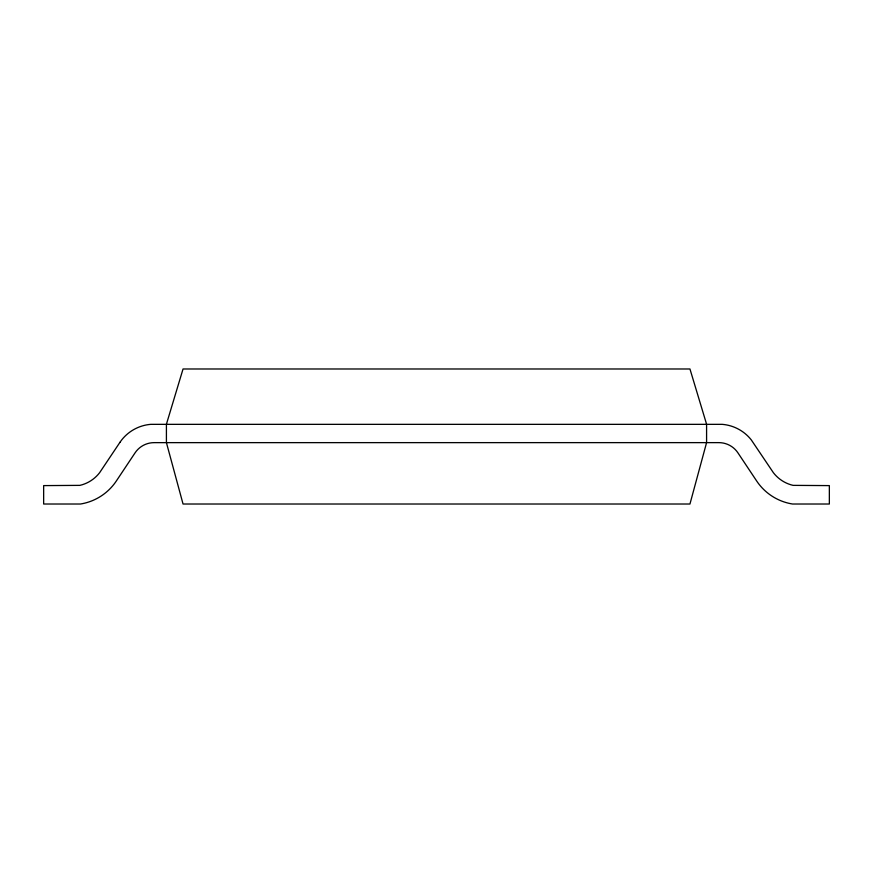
<?xml version="1.0" encoding="UTF-8"?>
<svg xmlns="http://www.w3.org/2000/svg" width="873" height="873" viewBox="0 0 873 873"><rect width="100%" height="100%" fill="white"/><g stroke="black" fill="none" stroke-linecap="round" stroke-linejoin="round"><path stroke-width="1.31" d="M706.584 442.633L689.954 504.016L183.046 504.016L166.416 442.633L166.416 424.223L183.046 368.984L689.954 368.984L706.584 424.223L706.584 442.633M119.939 442.338L99.62 472.697A34.789 34.789 0 0 1 79.901 485.366L43.65 485.606L43.65 504.016L80.48 504.016A53.22 53.22 0 0 0 116.349 480.968L135.064 452.858A22.916 22.916 0 0 1 154.139 442.644L718.861 442.633A22.916 22.916 0 0 1 737.936 452.858L756.651 480.968A53.22 53.22 0 0 0 792.52 504.016L829.35 504.016L829.35 485.606L793.099 485.366A34.789 34.789 0 0 1 773.38 472.697L751.293 439.905A41.347 41.347 0 0 0 722.244 424.343L150.756 424.343A41.347 41.347 0 0 0 121.707 439.905L119.939 442.338"/></g></svg>
